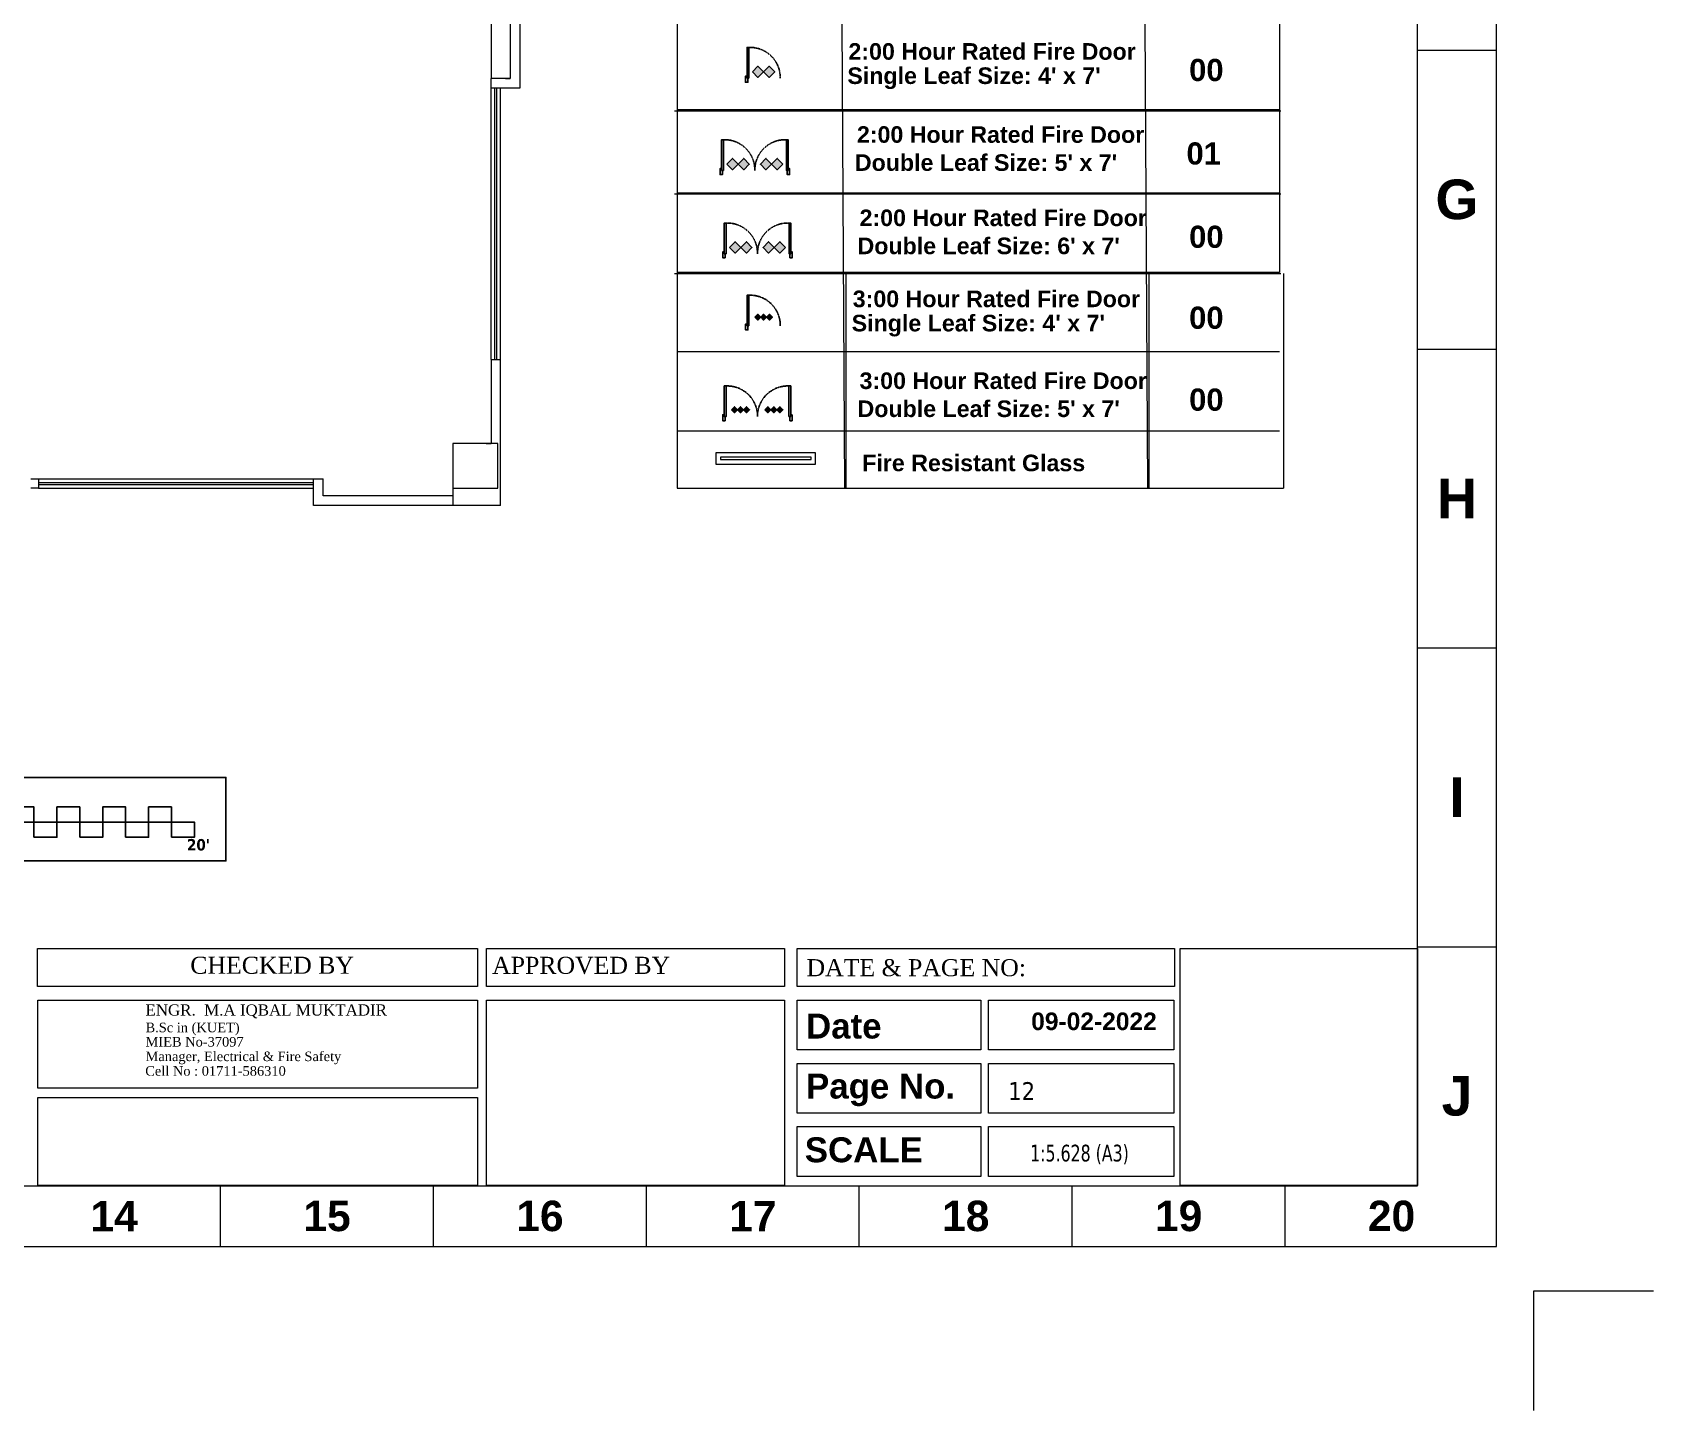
# Model space of a CAD drawing. Header units: inches. Extents: x -250485 to 735580, y -140410 to 288049.
# Drawn here: x 49940 to 50789, y 20610 to 21332 of the extents above; entities that cross this region are included whole.
import ezdxf

# ---------------------------------------------------------------- set-up
doc = ezdxf.new("R2010")
doc.units = ezdxf.units.IN
doc.header["$MEASUREMENT"] = 0
doc.linetypes.add('DASH', pattern=[0.35, 0.25, -0.1])
doc.layers.get('0').update_dxf_attribs({"lineweight": 0})
doc.layers.get('Defpoints').update_dxf_attribs({"lineweight": 0})
doc.layers.add('-TB', color=7, linetype='Continuous')
doc.layers.add('bp door', color=40, linetype='Continuous')
for name, color, linetype, lineweight in [('A window', 150, 'Continuous', 0), ('AN-TEXT', 251, 'Continuous', 15), ('DIM 01', 250, 'Continuous', 9), ('evacuation plan', 162, 'Continuous', 13), ('FF-VALVES', 170, 'Continuous', 18), ('Inline', 7, 'Continuous', 0), ('Outline', 7, 'Continuous', 0), ('Scale', 7, 'Continuous', 0), ('Scale_Text', 7, 'Continuous', 0), ('TEXT_TITLEBOX', 7, 'Continuous', 13), ('Titelblk', 7, 'Continuous', 25), ('TITLE', 7, 'Continuous', 20), ('wall', 7, 'Continuous', 0), ('workingdim', 252, 'Continuous', 5)]:
    doc.layers.add(name, color=color, linetype=linetype, lineweight=lineweight)
doc.styles.add('arial narrow', font='tahoma.ttf')
doc.styles.add('isop', font='isocpeur.ttf')
doc.styles.add('SHT-TEXT-1', font='times.ttf', dxfattribs={"height": 12})
doc.styles.get("Standard").update_dxf_attribs({"font": 'arialbd.ttf', "height": 24})

# ---------------------------------------------------------------- blocks, each defined once
blk = doc.blocks.new('single door')
at = {"ltscale": 100000}
h = blk.add_hatch(color=1, dxfattribs=at)
h.paths.add_polyline_path([(-35778.4, 23402), (-35782.7, 23397.8), (-35778.4, 23393.6), (-35778.4, 23393.6), (-35778.4, 23393.6), (-35774.2, 23397.8)])
h.paths.add_polyline_path([(-35782.7, 23389.3), (-35778.4, 23385.1), (-35774.2, 23389.3), (-35778.4, 23393.6), (-35778.4, 23393.6), (-35778.4, 23393.6)])
at = {"layer": 'bp door', "color": 1}
for points in [[(-35778.4, 23393.6), (-35774.2, 23397.8), (-35778.4, 23402), (-35782.7, 23397.8)], [(-35778.4, 23385.1), (-35774.2, 23389.3), (-35778.4, 23393.6), (-35782.7, 23389.3)], [(-35796.8, 23382.4), (-35796.8, 23381.1), (-35773.7, 23381.1), (-35773.7, 23382.4)], [(-35773.7, 23381.7), (-35773.7, 23381.1), (-35775.1, 23381.1), (-35775.1, 23379.9), (-35770.6, 23379.9), (-35770.6, 23381.7)]]:
    blk.add_lwpolyline(points, close=True, dxfattribs=at)
at = {"layer": 'bp door', "color": 1, "linetype": 'DASH'}
blk.add_arc((-35774, 23383.3), 22.9, 89.3284, 182.3206, dxfattribs=at)
blk = doc.blocks.new('PAGE')
at = {"layer": 'Inline', "color": 252, "lineweight": 15}
blk.add_lwpolyline([(178051640.63, 22656441.11), (178051640.63, 22657235.79), (178050505.36, 22657235.79), (178050505.36, 22656441.11)], close=True, dxfattribs=at)
at = {"layer": 'Outline', "color": 252, "lineweight": 15}
for p, q in [((178051662.57, 22656424.24), (178051662.57, 22657252.66)), ((178050483.42, 22656424.24), (178051662.57, 22656424.24))]:
    blk.add_line(p, q, dxfattribs=at)
at = {"layer": 'Scale', "color": 252, "lineweight": 9}
for p, q in [((178051640.63, 22656755.67), (178051662.57, 22656755.67)), ((178051640.63, 22656672.88), (178051662.57, 22656672.88)), ((178051640.63, 22656590.1), (178051662.57, 22656590.1)), ((178051640.63, 22656507.32), (178051662.57, 22656507.32)), ((178051640.63, 22656507.32), (178051662.57, 22656507.32)), ((178051640.63, 22656507.32), (178051662.57, 22656507.32)), ((178051308.99, 22656424.24), (178051308.99, 22656441.11)), ((178051367.98, 22656424.24), (178051367.98, 22656441.11)), ((178051426.98, 22656424.24), (178051426.98, 22656441.11)), ((178051485.98, 22656424.24), (178051485.98, 22656441.11)), ((178051544.98, 22656424.24), (178051544.98, 22656441.11)), ((178051603.97, 22656424.24), (178051603.97, 22656441.11))]:
    blk.add_line(p, q, dxfattribs=at)
at = {"layer": 'Scale_Text', "color": 252, "lineweight": 13, "attachment_point": 5}
for s, insert, char_height, width in [('G', (178051651.6, 22656714.27), 10.97, 8.3603), ('H', (178051651.6, 22656631.49), 10.97, 8.3603), ('I', (178051651.6, 22656548.71), 10.97, 8.3603), ('J', (178051651.6, 22656465.93), 10.97, 8.3603), ('14', (178051279.49, 22656432.67), 8.435, 2.5102), ('15', (178051338.49, 22656432.67), 8.435, 2.5102), ('16', (178051397.48, 22656432.67), 8.435, 2.5102), ('17', (178051456.48, 22656432.67), 8.435, 2.5102), ('18', (178051515.48, 22656432.67), 8.435, 2.5102), ('19', (178051574.48, 22656432.67), 8.435, 2.5102), ('20', (178051633.47, 22656432.67), 8.435, 2.5102)]:
    blk.add_mtext(s, dxfattribs=dict(at, insert=insert, char_height=char_height, width=width))
blk = doc.blocks.new('Title')
at = {"layer": 'Defpoints', "color": 1, "ltscale": 10}
blk.add_lwpolyline([(-98623, -88042.4), (-98623, -87942.4), (-98523, -87942.4)], dxfattribs=at)
at = {"layer": 'Titelblk', "color": 3, "linetype": 'Continuous', "lineweight": 0, "xscale": 3.014611567961765, "yscale": 3.014611567959946, "zscale": 3.014611567966516}
blk.add_blockref('PAGE', (-536855255.8, -68388224), dxfattribs=at)

msp = doc.modelspace()

# ---------------------------------------------------------------- hatches: boundary and pattern name
at = {"ltscale": 100000}
h = msp.add_hatch(color=1, dxfattribs=at)
h.paths.add_polyline_path([(50324.57, 21183.02), (50323.02, 21184.57), (50321.48, 21183.02), (50321.49, 21183.02), (50321.48, 21183.01), (50323.03, 21181.47)])
h.paths.add_polyline_path([(50319.94, 21184.57), (50318.39, 21183.02), (50319.94, 21181.47), (50321.48, 21183.01), (50321.48, 21183.02), (50321.48, 21183.02)])
h = msp.add_hatch(color=1, dxfattribs=at)
h.paths.add_polyline_path([(50327.66, 21183.02), (50326.11, 21184.57), (50324.57, 21183.02), (50324.57, 21183.02), (50324.57, 21183.01), (50326.11, 21181.47)])
h.paths.add_polyline_path([(50323.02, 21184.57), (50321.48, 21183.02), (50323.03, 21181.47), (50324.57, 21183.01), (50324.56, 21183.02), (50324.57, 21183.02)])
h = msp.add_hatch(color=1, dxfattribs=at)
h.paths.add_polyline_path([(50312.49, 21134.52), (50310.91, 21136.11), (50309.32, 21134.53), (50309.33, 21134.52), (50309.32, 21134.52), (50310.91, 21132.93)])
h.paths.add_polyline_path([(50307.74, 21136.11), (50306.15, 21134.52), (50307.74, 21132.93), (50309.32, 21134.52), (50309.32, 21134.52), (50309.32, 21134.53)])
h = msp.add_hatch(color=1, dxfattribs=at)
h.paths.add_polyline_path([(50315.66, 21134.52), (50314.07, 21136.11), (50312.49, 21134.53), (50312.49, 21134.52), (50312.49, 21134.52), (50314.07, 21132.93)])
h.paths.add_polyline_path([(50310.91, 21136.11), (50309.32, 21134.52), (50310.91, 21132.93), (50312.49, 21134.52), (50312.48, 21134.52), (50312.49, 21134.53)])
h = msp.add_hatch(color=1, dxfattribs=at)
h.paths.add_polyline_path([(50330, 21134.52), (50328.41, 21136.11), (50326.83, 21134.53), (50326.83, 21134.52), (50326.83, 21134.52), (50328.41, 21132.93)])
h.paths.add_polyline_path([(50325.25, 21136.11), (50323.66, 21134.52), (50325.25, 21132.93), (50326.83, 21134.52), (50326.82, 21134.52), (50326.83, 21134.53)])
h = msp.add_hatch(color=1, dxfattribs=at)
h.paths.add_polyline_path([(50333.16, 21134.52), (50331.57, 21136.11), (50329.99, 21134.53), (50330, 21134.52), (50329.99, 21134.52), (50331.58, 21132.93)])
h.paths.add_polyline_path([(50328.41, 21136.11), (50326.82, 21134.52), (50328.41, 21132.93), (50329.99, 21134.52), (50329.99, 21134.52), (50329.99, 21134.53)])

# ---------------------------------------------------------------- linework, layer by layer
at = {"layer": 'A window', "color": 4, "ltscale": 30}
msp.add_lwpolyline([(50298.05, 21111.99), (50298.05, 21106.06), (50350.21, 21106.06), (50350.21, 21111.99), (50298.05, 21111.99)], dxfattribs=at)
msp.add_lwpolyline([(50300.43, 21109.62), (50300.43, 21108.43), (50347.84, 21108.43), (50347.84, 21109.62)], close=True, dxfattribs=at)
at = {"layer": 'bp door', "color": 1}
for p, q in [((50336.3, 21130.96), (50336.3, 21146.98)), ((50336.3, 21146.98), (50337.24, 21146.98)), ((50337.24, 21146.98), (50337.24, 21130.96)), ((50337.24, 21130.96), (50336.3, 21130.96)), ((50336.77, 21128.77), (50336.77, 21130.96)), ((50336.77, 21130.96), (50337.24, 21130.96)), ((50338.02, 21128.77), (50336.77, 21128.77)), ((50337.24, 21131.89), (50338.02, 21131.89)), ((50337.24, 21130.96), (50337.24, 21131.89)), ((50338.02, 21131.89), (50338.02, 21128.77))]:
    msp.add_line(p, q, dxfattribs=at)
for points in [[(50315.25, 21194.5), (50314.32, 21194.5), (50314.32, 21178.48), (50315.25, 21178.48)], [(50318.39, 21183.02), (50319.94, 21181.47), (50321.49, 21183.02), (50319.94, 21184.57)], [(50321.48, 21183.02), (50323.03, 21181.47), (50324.57, 21183.02), (50323.02, 21184.57)], [(50321.48, 21183.02), (50323.03, 21181.47), (50324.57, 21183.02), (50323.02, 21184.57)], [(50324.56, 21183.02), (50326.11, 21181.47), (50327.66, 21183.02), (50326.11, 21184.57)], [(50314.79, 21178.48), (50314.32, 21178.48), (50314.32, 21179.42), (50313.54, 21179.42), (50313.54, 21176.3), (50314.79, 21176.3)], [(50303.32, 21146.98), (50302.38, 21146.98), (50302.38, 21130.96), (50303.32, 21130.96)], [(50306.15, 21134.52), (50307.74, 21132.93), (50309.33, 21134.52), (50307.74, 21136.11)], [(50309.32, 21134.52), (50310.91, 21132.93), (50312.49, 21134.52), (50310.91, 21136.11)], [(50309.32, 21134.52), (50310.91, 21132.93), (50312.49, 21134.52), (50310.91, 21136.11)], [(50312.48, 21134.52), (50314.07, 21132.93), (50315.66, 21134.52), (50314.07, 21136.11)], [(50323.66, 21134.52), (50325.25, 21132.93), (50326.83, 21134.52), (50325.25, 21136.11)], [(50326.82, 21134.52), (50328.41, 21132.93), (50330, 21134.52), (50328.41, 21136.11)], [(50326.82, 21134.52), (50328.41, 21132.93), (50330, 21134.52), (50328.41, 21136.11)], [(50329.99, 21134.52), (50331.58, 21132.93), (50333.16, 21134.52), (50331.57, 21136.11)], [(50302.85, 21130.96), (50302.38, 21130.96), (50302.38, 21131.89), (50301.6, 21131.89), (50301.6, 21128.77), (50302.85, 21128.77)]]:
    msp.add_lwpolyline(points, close=True, dxfattribs=at)
at = {"layer": 'bp door', "color": 1, "linetype": 'DASH'}
for centre in [(50315.9, 21178.67), (50303.96, 21131.14)]:
    msp.add_arc(centre, 15.85, 359.32844, 92.32063, dxfattribs=at)
at = {"layer": 'bp door', "color": 1, "linetype": 'DASH', "extrusion": (0, 0, -1)}
msp.add_ellipse((50335.66, 21131.14), major_axis=(-11.21, 11.21), ratio=1, start_param=5.486066, end_param=7.109086, dxfattribs=at)
at = {"layer": 'DIM 01', "color": 7, "lineweight": -2}
for points in [[(49708.73, 20942.03), (50041.36, 20942.03), (50041.36, 20898.26), (49708.73, 20898.26)], [(49928.87, 20918.61), (49940.87, 20918.61), (49940.87, 20926.56), (49928.87, 20926.56)], [(49952.87, 20918.61), (49964.87, 20918.61), (49964.87, 20926.56), (49952.87, 20926.56)], [(49976.87, 20918.61), (49988.87, 20918.61), (49988.87, 20926.56), (49976.87, 20926.56)], [(50000.87, 20918.61), (50012.87, 20918.61), (50012.87, 20926.56), (50000.87, 20926.56)], [(49940.87, 20910.67), (49952.87, 20910.67), (49952.87, 20918.61), (49940.87, 20918.61)], [(49964.87, 20910.67), (49976.87, 20910.67), (49976.87, 20918.61), (49964.87, 20918.61)], [(49988.87, 20910.67), (50000.87, 20910.67), (50000.87, 20918.61), (49988.87, 20918.61)], [(50012.87, 20910.67), (50024.87, 20910.67), (50024.87, 20918.61), (50012.87, 20918.61)]]:
    msp.add_lwpolyline(points, close=True, dxfattribs=at)
at = {"layer": 'evacuation plan', "color": 11, "ltscale": 10, "true_color": 0xf27172}
for p, q in [((50277.8, 21337.24), (50277.8, 21205.85)), ((50364.03, 21337.24), (50365.34, 21093.5)), ((50522.69, 21337.24), (50524.01, 21093.5)), ((50593.11, 21337.49), (50593.11, 21206.43)), ((50276.41, 21291.12), (50593.86, 21291.12)), ((50277.58, 21291.7), (50593.11, 21291.7)), ((50276.41, 21247.5), (50593.86, 21247.5)), ((50277.8, 21248.19), (50593.11, 21248.19)), ((50276.41, 21205.85), (50593.86, 21205.85)), ((50277.8, 21206.54), (50593.11, 21206.54)), ((50277.8, 21206.54), (50593.11, 21206.54)), ((50277.8, 21205.85), (50277.8, 21093.5)), ((50366.11, 21206.43), (50366.11, 21093.5)), ((50524.78, 21206.43), (50524.78, 21093.5)), ((50595.25, 21205.85), (50595.25, 21093.5)), ((50277.8, 21165.07), (50593.11, 21165.07)), ((50277.8, 21123.53), (50593.11, 21123.53)), ((50277.8, 21093.5), (50595.25, 21093.5))]:
    msp.add_line(p, q, dxfattribs=at)
at = {"layer": 'TEXT_TITLEBOX'}
for p, q in [((49942.77, 20832.47), (49942.77, 20852.44)), ((49942.77, 20852.44), (50173.14, 20852.44)), ((50173.14, 20852.44), (50173.14, 20832.47)), ((50177.86, 20832.47), (50177.86, 20852.44)), ((50177.86, 20852.44), (50333.95, 20852.44)), ((50333.95, 20852.44), (50333.95, 20832.47)), ((50340.65, 20832.47), (50340.65, 20852.44)), ((50340.65, 20852.44), (50538.29, 20852.44)), ((50538.29, 20852.44), (50538.29, 20832.47)), ((50541.23, 20728.28), (50541.23, 20852.44)), ((50541.23, 20852.44), (50665.39, 20852.44)), ((50665.39, 20852.44), (50665.39, 20728.28)), ((50173.14, 20832.47), (49942.77, 20832.47)), ((50333.95, 20832.47), (50177.86, 20832.47)), ((50538.29, 20832.47), (50340.65, 20832.47)), ((49942.85, 20779.35), (49942.85, 20825.47)), ((49942.85, 20825.47), (50173.21, 20825.47)), ((50173.21, 20825.47), (50173.21, 20779.35)), ((50177.86, 20728.28), (50177.86, 20825.47)), ((50177.86, 20825.47), (50333.95, 20825.47)), ((50333.95, 20825.47), (50333.95, 20728.28)), ((50340.65, 20799.32), (50340.65, 20825.47)), ((50340.65, 20825.47), (50436.74, 20825.47)), ((50436.74, 20825.47), (50436.74, 20799.32)), ((50440.83, 20799.32), (50440.83, 20825.47)), ((50440.83, 20825.47), (50537.79, 20825.47)), ((50537.79, 20825.47), (50537.79, 20799.32)), ((50436.74, 20799.32), (50340.65, 20799.32)), ((50537.79, 20799.32), (50440.83, 20799.32)), ((50340.65, 20766.17), (50340.65, 20792.31)), ((50340.65, 20792.31), (50436.74, 20792.31)), ((50436.74, 20792.31), (50436.74, 20766.17)), ((50440.83, 20766.17), (50440.83, 20792.31)), ((50440.83, 20792.31), (50537.79, 20792.31)), ((50537.79, 20792.31), (50537.79, 20766.17)), ((50173.21, 20779.35), (49942.85, 20779.35)), ((49942.85, 20728.28), (49942.85, 20774.4)), ((49942.85, 20774.4), (50173.21, 20774.4)), ((50173.21, 20774.4), (50173.21, 20728.28)), ((50436.74, 20766.17), (50340.65, 20766.17)), ((50537.79, 20766.17), (50440.83, 20766.17)), ((50340.65, 20733.01), (50340.65, 20759.16)), ((50340.65, 20759.16), (50436.74, 20759.16)), ((50436.74, 20759.16), (50436.74, 20733.01)), ((50440.83, 20733.01), (50440.83, 20759.16)), ((50440.83, 20759.16), (50537.79, 20759.16)), ((50537.79, 20759.16), (50537.79, 20733.01)), ((50173.21, 20728.28), (49942.85, 20728.28)), ((50333.95, 20728.28), (50177.86, 20728.28)), ((50436.74, 20733.01), (50340.65, 20733.01)), ((50537.79, 20733.01), (50440.83, 20733.01)), ((50665.39, 20728.28), (50541.23, 20728.28))]:
    msp.add_line(p, q, dxfattribs=at)
at = {"layer": 'workingdim', "color": 7, "ltscale": 30}
for p, q in [((50190.25, 21337.9), (50190.25, 21307.9)), ((50195.25, 21337.9), (50195.25, 21302.9)), ((50190.25, 21307.9), (50180.25, 21307.9)), ((50180.25, 21302.9), (50180.25, 21307.9)), ((50180.25, 21160.9), (50180.25, 21302.9)), ((50195.25, 21302.9), (50180.25, 21302.9)), ((50182.25, 21160.9), (50182.25, 21302.9)), ((50183.25, 21160.9), (50183.25, 21302.9)), ((50185.25, 21160.9), (50185.25, 21302.9)), ((50187.75, 21307.9), (50190.25, 21307.9)), ((50180.25, 21160.9), (50185.25, 21160.9)), ((50180.25, 21160.9), (50180.25, 21116.9)), ((50185.25, 21084.4), (50185.25, 21160.9)), ((50177.75, 21116.9), (50180.25, 21116.9)), ((50180.25, 21116.9), (50180.25, 21116.9)), ((49939.25, 21098.4), (49943.25, 21098.4)), ((49943.25, 21093.4), (49939.25, 21093.4)), ((49943.25, 21098.4), (50087.25, 21098.4)), ((49943.25, 21098.4), (49943.25, 21093.4)), ((49943.25, 21096.4), (50087.25, 21096.4)), ((49943.25, 21095.4), (50087.25, 21095.4)), ((49943.25, 21093.4), (50087.25, 21093.4)), ((50087.25, 21084.4), (50087.25, 21098.4)), ((50087.25, 21098.4), (50092.25, 21098.4)), ((50092.25, 21089.4), (50092.25, 21098.4)), ((50160.25, 21093.4), (50160.25, 21084.4)), ((50185.25, 21084.4), (50087.25, 21084.4)), ((50160.25, 21089.4), (50092.25, 21089.4))]:
    msp.add_line(p, q, dxfattribs=at)
msp.add_lwpolyline([(50180.25, 21337.9), (50180.25, 21307.9)], dxfattribs=at)
msp.add_lwpolyline([(50160.25, 21093.4), (50183.75, 21093.4), (50183.75, 21116.9), (50160.25, 21116.9)], close=True, dxfattribs=at)

# ---------------------------------------------------------------- block references
at = {"layer": 'TITLE', "xscale": 0.6269545389804989, "yscale": 0.6269545389804989, "zscale": 0.6269545337927233}
msp.add_blockref('Title', (112558.53, 75809.06), dxfattribs=at)
at = {"layer": 'wall', "color": 4, "ltscale": 100000, "yscale": 0.6932539688132238}
for p, xscale, zscale, rotation in [((34105.3, -3492.07), 0.6932539688132238, 0.6932539688150428, 270), ((34091.98, -3540.41), 0.6932539688132238, 0.6932539688150428, 270), ((66544.86, -3540.41), -0.6932539688132238, 0.6932539688148226, 90), ((34093.37, -3584.03), 0.6932539688132238, 0.6932539688150428, 270), ((66546.25, -3584.03), -0.6932539688132238, 0.6932539688148226, 90)]:
    msp.add_blockref('single door', p, dxfattribs=dict(at, xscale=xscale, zscale=zscale, rotation=rotation))

# ---------------------------------------------------------------- texts
at = {"layer": '-TB', "lineweight": 0, "insert": (50451.11, 20782.47), "char_height": 9.367, "width": 48.2158, "attachment_point": 1, "style": 'arial narrow'}
msp.add_mtext('12', dxfattribs=at)
at = {"layer": 'AN-TEXT', "lineweight": 25, "insert": (50021.01, 20909.76), "char_height": 6, "width": 8.2447, "attachment_point": 1, "style": 'isop'}
msp.add_mtext("{\\fTahoma|b1|i0|c0|p34;\\C7;20'}", dxfattribs=at)
at = {"layer": 'evacuation plan', "color": 11, "lineweight": -2, "true_color": 0xf27172}
for s, height, p in [('2:00 Hour Rated Fire Door', 8.6944, (50367.43, 21317.79)), ("Single Leaf Size: 4' x 7'", 8.6944, (50366.87, 21305.1)), ('00', 11.603, (50545.87, 21306.63)), ('2:00 Hour Rated Fire Door', 8.6944, (50371.87, 21274.29)), ("Double Leaf Size: 5' x 7'", 8.6944, (50370.8, 21259.61)), ('01', 11.603, (50544.48, 21262.93)), ('2:00 Hour Rated Fire Door', 8.6944, (50373.26, 21230.67)), ('00', 11.603, (50545.87, 21219.3)), ("Double Leaf Size: 6' x 7'", 8.6944, (50372.19, 21215.98)), ('3:00 Hour Rated Fire Door', 8.6944, (50369.69, 21188.24)), ("Single Leaf Size: 4' x 7'", 8.6944, (50369.13, 21175.55)), ('00', 11.603, (50545.87, 21176.92)), ('3:00 Hour Rated Fire Door', 8.6944, (50373.26, 21145.39)), ('00', 11.603, (50545.87, 21134.03)), ("Double Leaf Size: 5' x 7'", 8.6944, (50372.19, 21130.71)), ('Fire Resistant Glass', 8.6944, (50374.65, 21102.34))]:
    msp.add_text(s, height=height, dxfattribs=at).set_placement(p)
at = {"layer": 'FF-VALVES', "color": 7, "style": 'arial narrow', "width": 0.8}
msp.add_text('1:5.628 (A3)', height=8.7527, dxfattribs=at).set_placement((50462.61, 20740.94))
at = {"layer": 'TEXT_TITLEBOX', "lineweight": 25, "style": 'SHT-TEXT-1'}
for s, height, p in [('CHECKED BY', 8.923, (50022.74, 20839.22)), ('APPROVED BY', 8.9234, (50180.82, 20839.17)), ('DATE & PAGE NO:', 8.9234, (50345.49, 20837.94)), ('ENGR.  M.A IQBAL MUKTADIR', 5.8648, (49999.26, 20817.31)), ('B.Sc in (KUET)', 4.9977, (49999.32, 20808.59)), ('MIEB No-37097', 4.9977, (49999.32, 20801.09)), ('Manager, Electrical & Fire Safety', 4.9977, (49999.32, 20793.47)), ('Cell No : 01711-586310', 4.9977, (49999.17, 20785.84))]:
    msp.add_text(s, height=height, dxfattribs=at).set_placement(p)
at = {"layer": 'TEXT_TITLEBOX', "lineweight": 25}
for s, height, p in [('09-02-2022', 9.206, (50463.15, 20809.71)), ('Date', 13.062, (50345.23, 20805.3)), ('Page No.', 13.062, (50345.24, 20773.86))]:
    msp.add_text(s, height=height, dxfattribs=at).set_placement(p)
at = {"layer": 'TEXT_TITLEBOX', "color": 1, "lineweight": 25}
msp.add_text('SCALE', height=13.062, dxfattribs=at).set_placement((50344.56, 20740.51))

doc.saveas('drawing.dxf')
